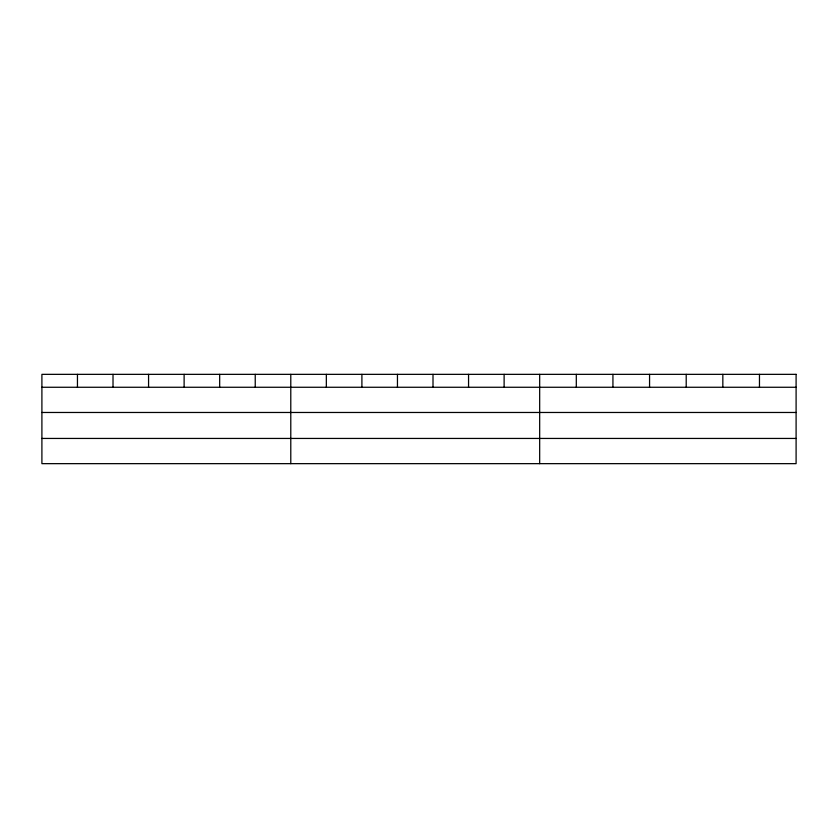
<?xml version="1.0" encoding="UTF-8"?>
<svg xmlns="http://www.w3.org/2000/svg" width="838" height="838" viewBox="0 0 838 838"><rect width="100%" height="100%" fill="white"/><g stroke="black" fill="none" stroke-linecap="round" stroke-linejoin="round"><path stroke-width="1.26" d="M41.9 387.261L796.1 387.261M41.9 412.474L796.1 412.474M41.9 438.442L796.1 438.442M759.469 374.345L759.469 387.261M722.838 374.345L722.838 387.261M686.207 374.345L686.207 387.261M649.565 374.345L649.565 387.261M612.934 374.345L612.934 387.261M576.303 374.345L576.303 387.261M539.672 374.345L539.672 463.655M504.12 374.345L504.12 387.261M468.557 374.345L468.557 387.261M433.005 374.345L433.005 387.261M397.453 374.345L397.453 387.261M361.901 374.345L361.901 387.261M326.338 374.345L326.338 387.261M290.786 374.345L290.786 463.655M255.234 374.345L255.234 387.261M219.671 374.345L219.671 387.261M184.119 374.345L184.119 387.261M148.567 374.345L148.567 387.261M113.015 374.345L113.015 387.261M77.452 374.345L77.452 387.261M796.1 374.345L41.9 374.345L41.9 463.655L796.1 463.655L796.1 374.345"/></g></svg>
